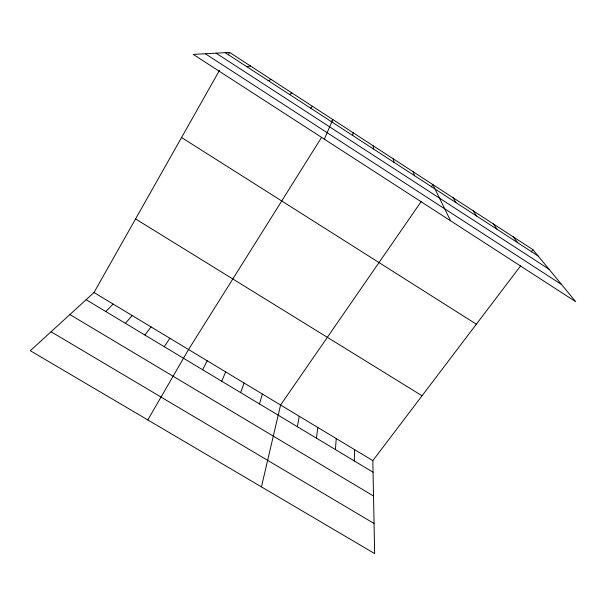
<?xml version="1.0" encoding="UTF-8"?>
<svg xmlns="http://www.w3.org/2000/svg" width="606" height="606" viewBox="0 0 606 606"><rect width="100%" height="100%" fill="white"/><g stroke="black" fill="none" stroke-linecap="round" stroke-linejoin="round"><path stroke-width="0.91" d="M354.298 460.931L354.586 449.629M335.436 449.591L336.232 438.57M316.468 438.191L317.786 427.45M352.677 135.486L353.048 132.699M297.387 426.722L299.235 416.261M261.428 486.876L280.578 405.013L421.178 201.548M259.474 403.929L262.375 394.036M240.643 392.605L244.066 383.007M221.705 381.219L225.667 371.91M324.346 139.175L332.792 119.526L331.33 121.851M202.662 369.774L207.161 360.752M520.63 265.852L372.834 460.636L374.637 553.566L30.3 350.715L93.998 292.524L219.554 70.258M228.242 54.866L229.621 52.434L532.916 249.657L575.7 301.674L193.208 54.396L229.621 52.434M147.803 419.943L188.557 349.541L321.619 137.35M164.256 346.685L169.854 338.262M431.283 186.913L432.881 184.603L450.546 220.766M144.887 335.042L151.046 326.922M531.242 251.861L532.916 249.657M310.726 108.232L312.408 106.27M125.412 323.331L132.131 315.521M105.823 311.56L113.117 304.053M289.554 94.475L291.903 92.938M268.246 80.628L271.268 79.515M246.809 66.69L250.505 66.016M51.04 331.77L374.053 523.493M69.887 314.552L373.523 496.019M86.128 299.712L373.054 472.21M93.998 292.524L372.834 460.636M135.562 218.94L422.049 395.771M181.55 137.524L476.354 324.21M216.069 53.161L548.96 269.162M205.282 53.745L561.626 284.555M225.227 52.669L538.136 255.997M513.153 236.802L517.774 242.764M493.269 223.872L497.284 229.447M473.263 210.865L476.657 216.054M453.137 197.776L455.909 202.571M413.103 171.748L414.633 175.748M393.203 158.81L394.105 162.408M373.19 145.796L373.455 148.993"/></g></svg>
